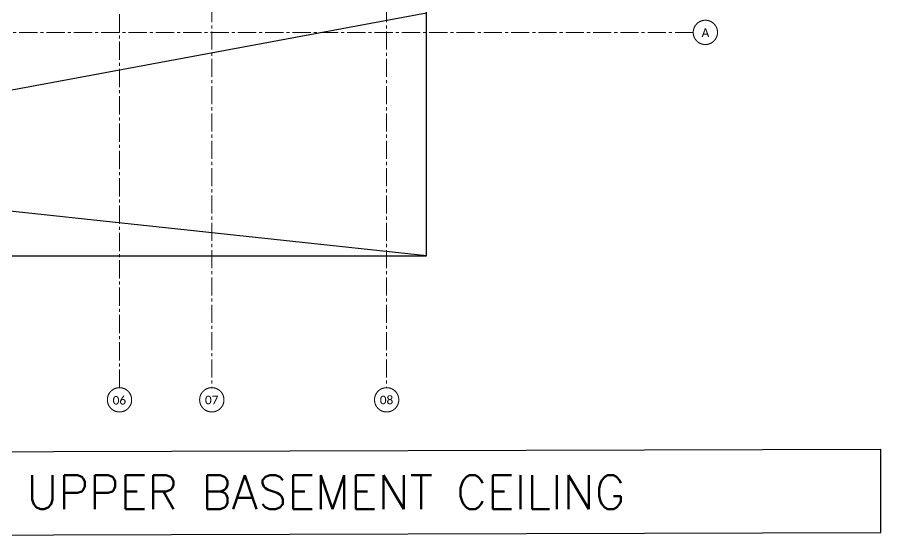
# Model space of a CAD drawing. Header units: millimetres. Extents: x -967280 to 3852, y 2833 to 1955156.
# Drawn here: x -709839 to -674284, y 566434 to 587860 of the extents above; entities that cross this region are included whole.
import ezdxf

# ---------------------------------------------------------------- set-up
doc = ezdxf.new("R2010")
doc.units = ezdxf.units.MM
doc.header["$LTSCALE"] = 1000
doc.linetypes.add('Columns_Structural070816$0$CENTER2', pattern=[1.125, 0.75, -0.125, 0.125, -0.125])
doc.linetypes.add('HRZN_Line-Ptrn-Sold', pattern=[9144001.0, 9144000.0, -1])
for name, color, linetype in [('A-ANNO-TEXT-25', 7, 'Continuous'), ('R.C. footing', 4, 'Continuous'), ('S - dot', 1, 'Continuous'), ('S -Beams', 2, 'Continuous')]:
    doc.layers.add(name, color=color, linetype=linetype)
doc.layers.add('A-AX-ATT-100', color=7, linetype='HRZN_Line-Ptrn-Sold', lineweight=18)
doc.layers.add('ST-000-AXIS', color=9, linetype='Columns_Structural070816$0$CENTER2', lineweight=9)
doc.styles.add('Calibri_2', font='calibri.ttf', dxfattribs={"height": 300})
doc.styles.add('ROMANC', font='romanc.shx')

# ---------------------------------------------------------------- blocks, each defined once
blk = doc.blocks.new('Grid - HRZN_G-Datm-Grid-Head-1554275-FIRST FLOOR FFL_1_')
at = {"layer": 'A-AX-ATT-100'}
blk.add_circle((0, 0), 5, dxfattribs=at)
blk = doc.blocks.new('AXES-00')
at = {"layer": 'ST-000-AXIS'}
for p, q in [((552098.9, 695813.8), (552098.9, 750979.6)), ((555898.9, 750979.6), (555898.9, 695813.8)), ((563098.9, 750979.6), (563098.9, 695813.8)), ((575723.2, 710439.7), (505674.3, 710439.7))]:
    blk.add_line(p, q, dxfattribs=at)
at = {"layer": 'A-AX-ATT-100'}
for p, xscale, yscale, zscale, rotation in [((576223.2, 710439.7), 100.0000000000001, 100.0000000000001, 100.0000000000001, 90), ((555898.9, 695313.8), 99.99999999999993, 99.99999999999993, 99.99999999999993, 180), ((563098.9, 695313.8), 99.99999999999993, 99.99999999999993, 99.99999999999993, 180)]:
    blk.add_blockref('Grid - HRZN_G-Datm-Grid-Head-1554275-FIRST FLOOR FFL_1_', p, dxfattribs=dict(at, xscale=xscale, yscale=yscale, zscale=zscale, rotation=rotation))
at = {"layer": 'A-AX-ATT-100', "xscale": 99.99999999999993, "yscale": 99.99999999999993, "zscale": 99.99999999999993}
blk.add_blockref('Grid - HRZN_G-Datm-Grid-Head-1554275-FIRST FLOOR FFL_1_', (552098.9, 695313.8), dxfattribs=at)
at = {"layer": 'A-AX-ATT-100', "linetype": 'Continuous', "lineweight": 13, "char_height": 350, "attachment_point": 1, "style": 'Calibri_2'}
for s, insert, width in [('A', (576067.7, 710601), 384.81), ('06', (551817.7, 695468.8), 673.417), ('07', (555618, 695481.8), 673.417), ('08', (562818, 695481.8), 673.417)]:
    blk.add_mtext(s, dxfattribs=dict(at, insert=insert, width=width))

msp = doc.modelspace()

# ---------------------------------------------------------------- linework, layer by layer
at = {"layer": 'R.C. footing'}
msp.add_lwpolyline([(-692993.7, 623037.4), (-746928.7, 623037.4), (-746928.7, 578037.4), (-692993.7, 578037.4)], close=True, dxfattribs=at)
at = {"layer": 'S - dot'}
for p, q in [((-746928.7, 578037.4), (-692993.7, 588037.4)), ((-692993.7, 578037.4), (-740278.7, 583094.1))]:
    msp.add_line(p, q, dxfattribs=at)
at = {"layer": 'S -Beams'}
msp.add_lwpolyline([(-752173.9, 566433.9), (-674283.8, 566652.9), (-674283.8, 570064.9), (-752173.9, 569845.9)], close=True, dxfattribs=at)

# ---------------------------------------------------------------- block references
msp.add_blockref('AXES-00', (-1257727.6, -123202.4), dxfattribs=at)

# ---------------------------------------------------------------- texts
at = {"layer": 'A-ANNO-TEXT-25', "insert": (-751522.4, 569009.1), "char_height": 1400, "attachment_point": 1, "style": 'ROMANC'}
msp.add_mtext_dynamic_manual_height_columns('{\\Fsimplex|c0;ADDITIONAL TOP REINFORCEMENT PLAN FOR UPPER BASEMENT CEILING }', width=77238.619, gutter_width=8268.9, heights=[-1400], dxfattribs=at)

doc.saveas('drawing.dxf')
